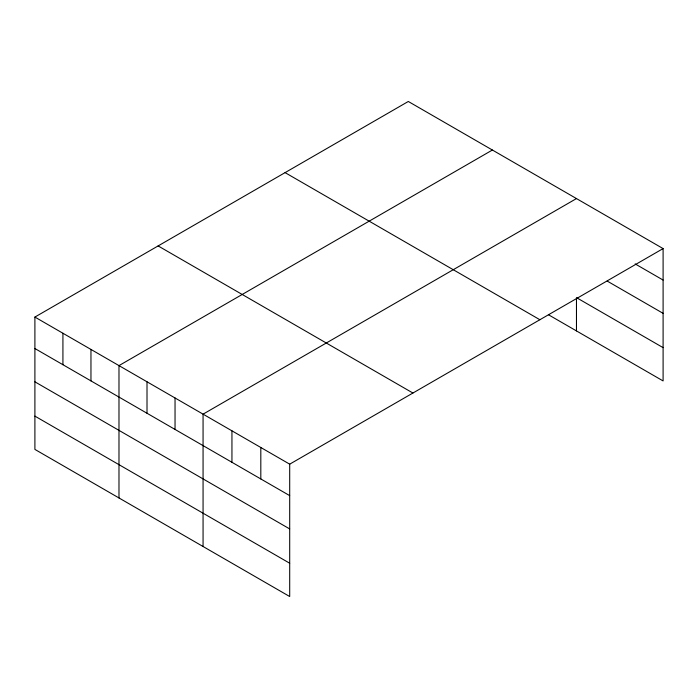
<?xml version="1.0" encoding="UTF-8"?>
<svg xmlns="http://www.w3.org/2000/svg" width="698" height="698" viewBox="0 0 698 698"><rect width="100%" height="100%" fill="white"/><g stroke="black" fill="none" stroke-linecap="round" stroke-linejoin="round"><path stroke-width="1.05" d="M548.445 314.737L663.1 380.934L663.1 248.593L408.304 101.48L34.9 317.067L34.9 449.407L289.696 596.52L289.696 464.17L34.9 317.067M492.387 150.026L118.983 365.612L118.983 497.953M576.469 198.572L203.066 414.158L203.066 546.499M289.696 464.17L663.1 248.593M635.154 263.914L663.1 280.055M607.208 281.076L663.1 313.341M663.1 347.639L576.469 297.627L576.469 330.913M285.081 172.624L539.877 319.728M158.123 245.923L412.919 393.026M34.9 348.529L289.696 495.632M34.9 381.823L289.696 528.927M34.9 416.121L289.696 563.225M260.816 447.497L260.816 478.959M231.945 430.832L231.945 462.294M175.041 397.973L175.041 429.436M147.008 381.797L147.008 413.26M90.958 349.428L90.958 380.89M62.925 333.251L62.925 364.714"/></g></svg>
